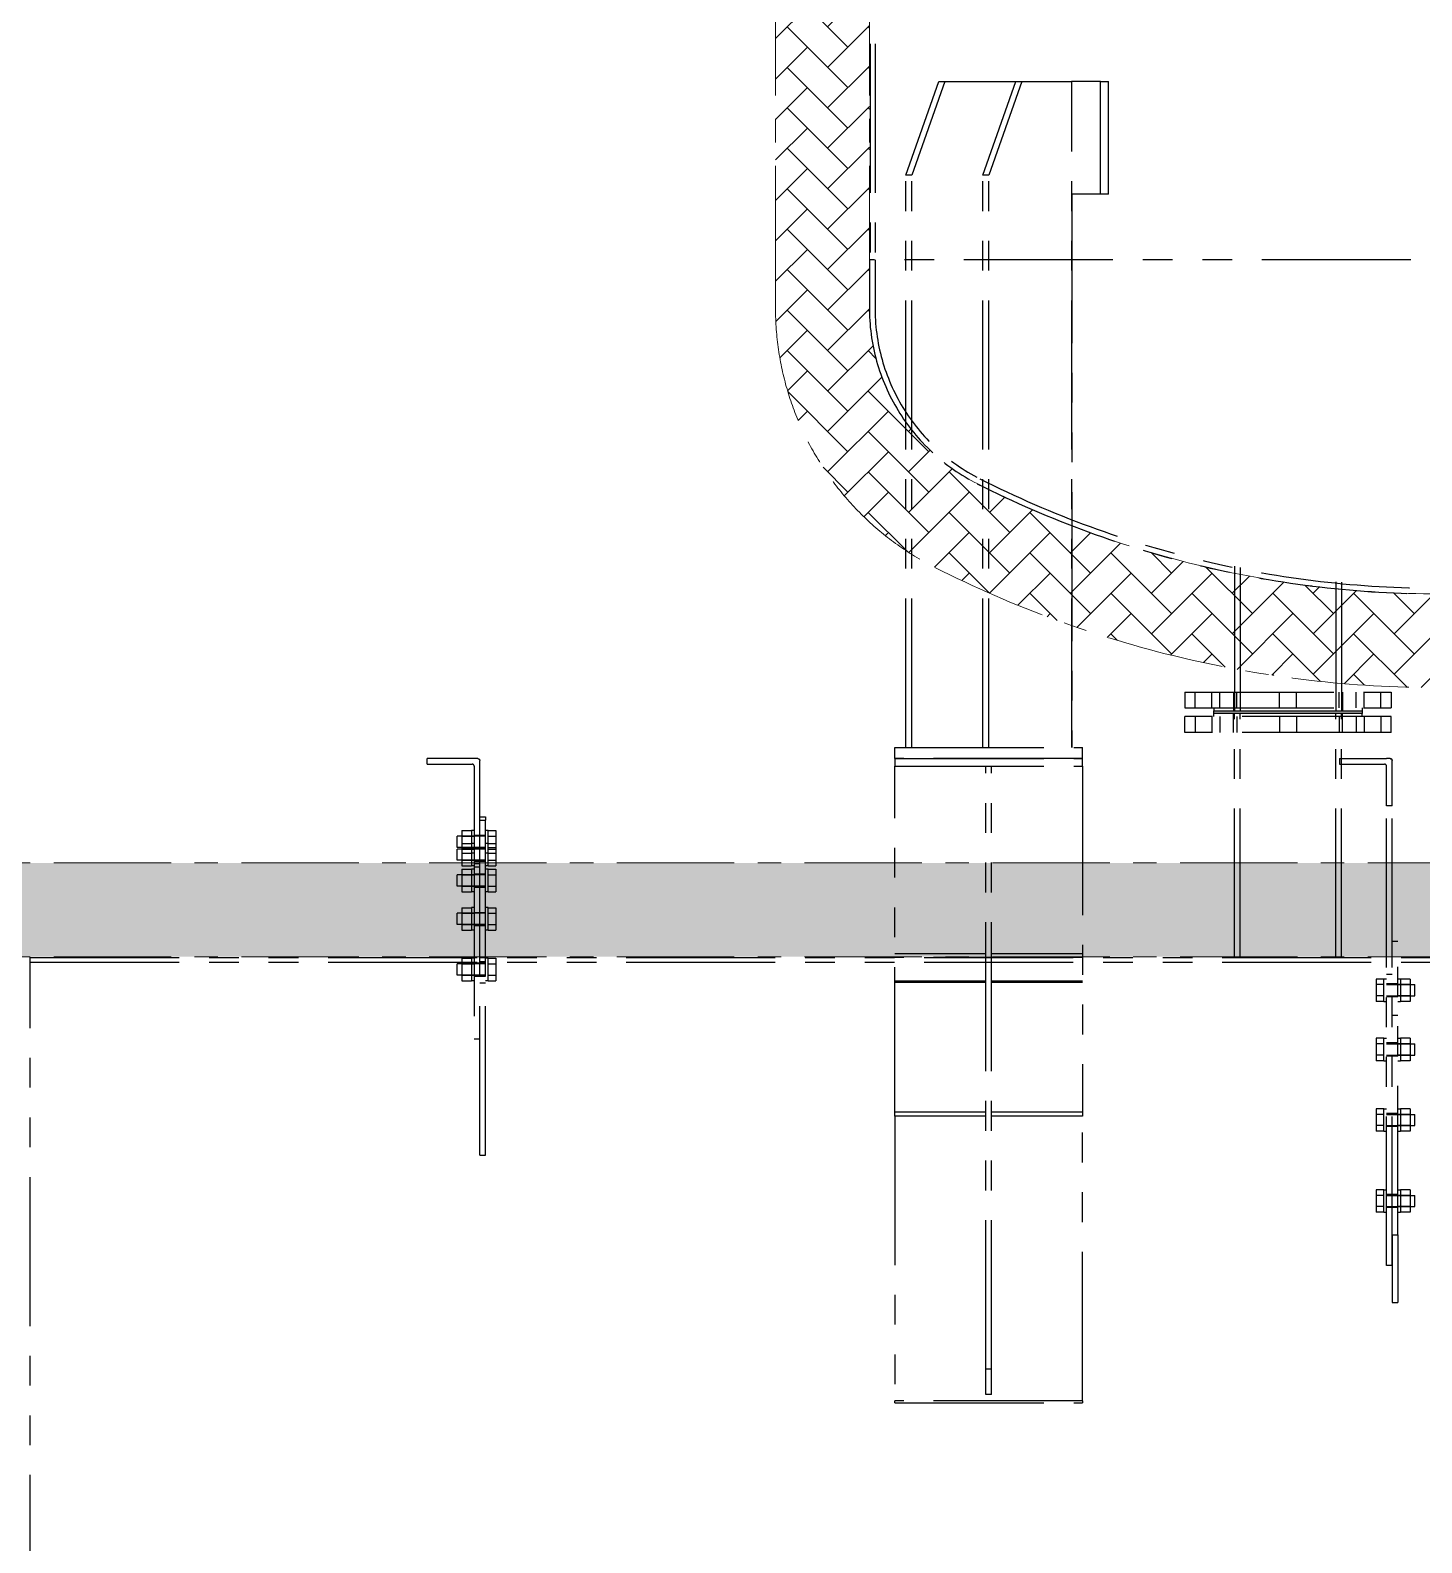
# Model space of a CAD drawing. Header units: millimetres. Extents: x -46397 to 283259, y -8690 to 23983.
# Drawn here: x -21195 to -19713, y 19642 to 21253 of the extents above; entities that cross this region are included whole.
import ezdxf
from ezdxf.enums import TextEntityAlignment as Align

# ---------------------------------------------------------------- set-up
doc = ezdxf.new("R2010")
doc.units = ezdxf.units.MM
doc.linetypes.add('CENTER', pattern=[2, 1.25, -0.25, 0.25, -0.25])
doc.linetypes.add('PHANTOM', pattern=[63.50000000000001, 31.75, -6.35, 6.35, -6.35, 6.35, -6.35])
doc.layers.add('DUONGTAM', color=1, linetype='CENTER', lineweight=0)
doc.styles.add('Tahoma', font='tahoma.ttf')
doc.styles.add('Text_nameplate', font='arial.ttf', dxfattribs={"width": 0.9, "height": 2.5})
pattern_1 = [(45, (0, 17679.12712040497), (0, 43.10522938113193), [91.44, -30.48]), (135, (21.5526, 17700.67972040497), (4.263256414560601e-15, 43.10522938113193), [91.44, -30.48])]

# ---------------------------------------------------------------- blocks, each defined once
blk = doc.blocks.new('BO-1')
at = {"linetype": 'PHANTOM', "ltscale": 5}
blk.add_hatch(color=251, dxfattribs=at).paths.add_polyline_path([(-239.0048368562129, 1249.99999999932), (-81.00000005483162, 1249.99999999932), (-81.00000005483162, 1252.997704403334), (-239.0048368562129, 1252.997704403334)])
at = {"color": 251, "linetype": 'PHANTOM', "ltscale": 5, "extrusion": (6.890185696795332e-16, 1, 0)}
for p, q in [((-605.0048368565913, 3233.614315796662), (-605.0048368565913, 1733.614315796662)), ((-600.0048368565913, 3233.614315796662), (-600.0048368565913, 1733.614315796662)), ((605.9951631434087, 1733.614315796662), (-606.0048368565913, 1733.614315796662))]:
    blk.add_line(p, q, dxfattribs=at)
at = {"color": 251, "linetype": 'PHANTOM', "ltscale": 5, "extrusion": (6.890185696795331e-16, 1, 0)}
for p, q in [((-567.2285689381242, 1823.614315796669), (-531.87322987878, 1923.614315796669)), ((-525.50926884808, 1923.614315796669), (-560.8646079074242, 1823.614315796669)), ((-531.8732298787509, 1923.614315796669), (-525.7925301717478, 1923.614315796669)), ((-525.7925301717478, 1923.614315796669), (-524.9086466952867, 1923.614315796669)), ((-524.9086466952867, 1923.614315796669), (-513.594938196271, 1923.614315796669)), ((-513.594938196271, 1923.614315796669), (-450.1321045848017, 1923.614315796669)), ((-485.204182320449, 1823.614315796669), (-449.8488432611048, 1923.614315796669)), ((-443.4848822304339, 1923.614315796669), (-478.8402212897781, 1823.614315796669)), ((-450.1321045848017, 1923.614315796669), (-443.7681435541308, 1923.614315796669)), ((-443.7681435541308, 1923.614315796669), (-390.735134965129, 1923.614315796669)), ((-359.8105971205223, 1923.614315796669), (-390.735134965129, 1923.614315796669)), ((-390.4518736414611, 1214.000000001605), (-390.4518736414611, 1923.614315796669)), ((-359.8105971205223, 1923.614315796669), (-351.2093227712612, 1923.614315796669)), ((-359.8105971205223, 1803.614315796662), (-359.8105971205223, 1923.614315796669)), ((-351.2093227712612, 1803.614315796662), (-351.2093227712612, 1923.614315796669)), ((-567.228568938066, 1214.000000001605), (-567.228568938066, 1823.614315796669)), ((-560.8646079074242, 1823.614315796669), (-567.2285689381242, 1823.614315796669)), ((-560.8646079074242, 1214.000000001605), (-560.8646079074242, 1823.614315796669)), ((-485.2041823204199, 1214.000000001605), (-485.2041823204199, 1823.614315796669)), ((-478.8402212897781, 1823.614315796669), (-485.204182320449, 1823.614315796669)), ((-478.840221289749, 1214.000000001605), (-478.840221289749, 1823.614315796669)), ((-359.8105971205223, 1803.614315796662), (-390.735134965129, 1803.614315796662)), ((-390.451873641432, 1803.614315796662), (-390.451873641432, 1214.000000001605)), ((-351.2093227712612, 1803.614315796662), (-359.8105971205223, 1803.614315796662)), ((-217.1548368562071, 1407.053529369821), (-217.1548368562071, 1272.997704403326)), ((-211.1348368562176, 1405.835713446655), (-211.1348368562176, 1252.997704403326)), ((-108.8748368562374, 1390.499066392542), (-108.8748368562374, 1252.997704403326)), ((-102.8548368562188, 1389.906137378906), (-102.8548368562188, 1272.997704403326)), ((-270.0048368562129, 1272.997704403326), (-50.00483685624204, 1272.997704403326)), ((-270.0048368562129, 1272.997704403326), (-270.0048368562129, 1255.997704403326)), ((-259.004836856242, 1255.997704403326), (-259.004836856242, 1272.997704403326)), ((-241.004836856242, 1255.997704403326), (-241.004836856242, 1272.997704403326)), ((-232.6444471630384, 1255.997704403326), (-232.6444471630384, 1272.997704403326)), ((-218.0048368562129, 1272.997704403326), (-218.0048368562129, 1252.997704403326)), ((-217.1548368562071, 1272.997704403326), (-217.1548368562071, 1252.997704403326)), ((-214.6444471630384, 1255.997704403326), (-214.6444471630384, 1272.997704403326)), ((-169.004836856242, 1255.997704403326), (-169.004836856242, 1272.997704403326)), ((-151.004836856242, 1255.997704403326), (-151.004836856242, 1272.997704403326)), ((-105.3652265494457, 1255.997704403326), (-105.3652265494457, 1272.997704403326)), ((-102.8548368562188, 1272.997704403326), (-102.8548368562188, 1252.997704403326)), ((-102.004836856242, 1272.997704403326), (-102.004836856242, 1252.997704403326)), ((-87.36522654944565, 1255.997704403326), (-87.36522654944565, 1272.997704403326)), ((-79.00483685621293, 1255.997704403326), (-79.00483685621293, 1272.997704403326)), ((-61.00483685621293, 1255.997704403326), (-61.00483685621293, 1272.997704403326)), ((-50.00483685624204, 1272.997704403326), (-50.00483685624204, 1255.997704403326)), ((-270.0048368562129, 1255.997704403326), (-50.00483685624204, 1255.997704403326)), ((-239.0048368562129, 1255.997704403326), (-239.0048368562129, 1252.997704403326)), ((-239.0048368562129, 1252.997704403326), (-81.00483685624204, 1252.997704403326)), ((-81.00483685624204, 1255.997704403326), (-81.00483685624204, 1252.997704403326)), ((-578.840221289749, 1214.000000001605), (-379.123482613446, 1214.000000001605)), ((-578.840221289749, 1202.000000001605), (-578.840221289749, 1214.000000001605)), ((-379.123482613446, 1214.000000001605), (-378.840221289749, 1214.000000001605)), ((-378.840221289749, 1202.000000001605), (-378.840221289749, 1214.000000001605)), ((-578.840221289749, 1202.000000001605), (-379.123482613446, 1202.000000001605)), ((-379.123482613446, 1202.000000001605), (-378.840221289749, 1202.000000001605))]:
    blk.add_line(p, q, dxfattribs=at)
at = {"color": 251, "linetype": 'PHANTOM', "ltscale": 5, "extrusion": (-2.220446049250313e-16, 1, 0)}
for p, q in [((-50.00000005483162, 1246.999999999321), (-270.0000000548025, 1246.999999999321)), ((-270.0000000548025, 1229.999999999321), (-270.0000000548025, 1246.999999999321)), ((-259.0000000548316, 1246.999999999321), (-259.0000000548316, 1229.999999999321)), ((-241.0000000548316, 1246.999999999321), (-241.0000000548316, 1229.999999999321)), ((-81.00000005483162, 1249.999999999321), (-239.0000000548025, 1249.999999999321)), ((-239.0000000548025, 1246.999999999321), (-239.0000000548025, 1249.999999999321)), ((-232.6396103615989, 1246.999999999321), (-232.6396103615989, 1229.999999999321)), ((-218.0000000548025, 1229.999999999321), (-218.0000000548025, 1249.999999999321)), ((-217.1500000548258, 989.9999999999613), (-217.1500000548258, 1249.999999999321)), ((-214.6396103615989, 1246.999999999321), (-214.6396103615989, 1229.999999999321)), ((-211.1300000548072, 989.9999999999613), (-211.1300000548072, 1249.999999999321)), ((-169.0000000548025, 1246.999999999321), (-169.0000000548025, 1229.999999999321)), ((-151.0000000548025, 1246.999999999321), (-151.0000000548025, 1229.999999999321)), ((-108.870000054827, 989.9999999999613), (-108.870000054827, 1249.999999999321)), ((-105.3603897480061, 1246.999999999321), (-105.3603897480061, 1229.999999999321)), ((-102.8500000548083, 989.9999999999613), (-102.8500000548083, 1249.999999999321)), ((-102.0000000548316, 1229.999999999321), (-102.0000000548316, 1249.999999999321)), ((-87.36038974800613, 1246.999999999321), (-87.36038974800613, 1229.999999999321)), ((-81.00000005483162, 1246.999999999321), (-81.00000005483162, 1249.999999999321)), ((-79.00000005480251, 1246.999999999321), (-79.00000005480251, 1229.999999999321)), ((-61.00000005480251, 1246.999999999321), (-61.00000005480251, 1229.999999999321)), ((-50.00000005483162, 1229.999999999321), (-50.00000005483162, 1246.999999999321)), ((-50.00000005483162, 1229.999999999321), (-270.0000000548025, 1229.999999999321)), ((-217.1500000548258, 989.9999999999613), (-102.8500000548083, 989.9999999999613))]:
    blk.add_line(p, q, dxfattribs=at)
at = {"color": 251, "linetype": 'PHANTOM', "ltscale": 5}
for p, q in [((-239.0048368562129, 1252.997704403334), (-81.00000005483162, 1252.997704403334)), ((-239.0048368562129, 1249.99999999932), (-239.0048368562129, 1252.997704403334)), ((-81.00000005483162, 1249.99999999932), (-239.0048368562129, 1249.99999999932)), ((-81.00000005483162, 1252.997704403334), (-81.00000005483162, 1249.99999999932))]:
    blk.add_line(p, q, dxfattribs=at)
at = {"color": 251, "linetype": 'PHANTOM', "ltscale": 5, "extrusion": (-2.288475490443933e-17, 1, 0)}
for p, q in [((-1077.034517256747, 1195.999910578276), (-1077.034517256747, 1201.999910578276)), ((-1023.034517256747, 1201.999910578276), (-1077.034517256747, 1201.999910578276)), ((-1077.034517256747, 1195.999910578276), (-1029.034517256747, 1195.999910578276)), ((-1027.034517256747, 1193.999910578276), (-1027.034517256747, 1086.278233945443)), ((-1021.034517256747, 1086.278233945443), (-1021.034517256747, 1199.999910578276)), ((-1021.034517256747, 1139.999999999963), (-1015.034517256747, 1139.999999999963)), ((-1021.034517256747, 985.9008071523408), (-1021.034517256747, 1136.441992159576)), ((-1021.034517256747, 1136.441992159576), (-1015.034517256747, 1136.441992159576)), ((-1015.034517256747, 1139.999999999963), (-1015.034517256747, 1136.441992159576)), ((-1015.034517256747, 985.9008071523408), (-1015.034517256747, 1136.441992159576)), ((-1045.256432146882, 1107.391187185534), (-1045.256432146882, 1119.391187185534)), ((-1040.034517256718, 1119.391187185534), (-1045.256432146882, 1119.391187185534)), ((-1040.034517256718, 1125.346187185535), (-1040.034517256718, 1119.368687185535)), ((-1040.034517256718, 1125.346187185535), (-1030.034517256718, 1125.346187185535)), ((-1015.034517256718, 1119.391187185534), (-1040.034517256718, 1119.391187185534)), ((-1040.034517256718, 1119.391187185535), (-1027.034517256718, 1119.391187185535)), ((-1040.034517256718, 1119.368687185535), (-1040.034517256718, 1107.413687185535)), ((-1040.034517256718, 1119.368687185535), (-1030.034517256718, 1119.368687185535)), ((-1030.034517256718, 1125.391187185534), (-1030.034517256718, 1101.391187185534)), ((-1027.034517256718, 1125.391187185535), (-1030.034517256718, 1125.391187185535)), ((-1027.034517256747, 1120.391187185534), (-1021.034517256747, 1120.391187185534)), ((-1021.034517256747, 1120.391187185534), (-1015.034517256747, 1120.391187185534)), ((-1012.034517256718, 1125.391187185535), (-1015.034517256718, 1125.391187185535)), ((-1012.034517256718, 1101.391187185535), (-1012.034517256718, 1125.391187185535)), ((-1012.034517256718, 1125.346187185535), (-1004.034517256718, 1125.346187185535)), ((-1012.034517256718, 1119.368687185535), (-1004.034517256718, 1119.368687185535)), ((-1004.034517256718, 1125.346187185535), (-1004.034517256718, 1119.368687185535)), ((-1004.034517256718, 1119.368687185535), (-1004.034517256718, 1107.413687185535)), ((-1040.034517256718, 1107.391187185534), (-1045.256432146882, 1107.391187185534)), ((-1045.256432146882, 1093.703457609801), (-1045.256432146882, 1105.703457609801)), ((-1040.034517256747, 1105.703457609801), (-1045.256432146882, 1105.703457609801)), ((-1040.034517256718, 1111.658457609801), (-1030.034517256718, 1111.658457609801)), ((-1040.034517256718, 1107.413687185535), (-1040.034517256718, 1101.436187185535)), ((-1040.034517256718, 1107.413687185535), (-1030.034517256718, 1107.413687185535)), ((-1015.034517256718, 1107.391187185534), (-1040.034517256718, 1107.391187185534)), ((-1040.034517256718, 1107.391187185535), (-1027.034517256718, 1107.391187185535)), ((-1015.034517256747, 1105.703457609801), (-1040.034517256747, 1105.703457609801)), ((-1040.034517256747, 1105.703457609802), (-1027.034517256747, 1105.703457609802)), ((-1040.034517256718, 1105.680957609802), (-1030.034517256718, 1105.680957609802)), ((-1040.034517256718, 1101.436187185534), (-1040.034517256718, 1093.725957609802)), ((-1040.034517256718, 1101.436187185535), (-1030.034517256718, 1101.436187185535)), ((-1027.034517256747, 1111.703457609802), (-1030.034517256747, 1111.703457609802)), ((-1030.034517256718, 1101.391187185533), (-1030.034517256718, 1087.703457609801)), ((-1027.034517256718, 1101.391187185535), (-1030.034517256718, 1101.391187185535)), ((-1027.034517256747, 1106.703457609801), (-1021.034517256747, 1106.703457609801)), ((-1027.034517256747, 1106.391187185532), (-1021.034517256747, 1106.391187185532)), ((-1021.034517256747, 1106.703457609801), (-1015.034517256747, 1106.703457609801)), ((-1021.034517256747, 1106.391187185532), (-1015.034517256747, 1106.391187185532)), ((-1012.034517256747, 1111.703457609802), (-1015.034517256747, 1111.703457609802)), ((-1012.034517256718, 1101.391187185535), (-1015.034517256718, 1101.391187185535)), ((-1012.034517256718, 1111.658457609801), (-1004.034517256718, 1111.658457609801)), ((-1012.034517256718, 1107.413687185535), (-1004.034517256718, 1107.413687185535)), ((-1012.034517256718, 1105.6809576098), (-1004.034517256718, 1105.6809576098)), ((-1012.034517256718, 1101.436187185535), (-1004.034517256718, 1101.436187185535)), ((-1012.034517256718, 1087.703457609795), (-1012.034517256718, 1101.391187185534)), ((-1004.034517256718, 1107.413687185535), (-1004.034517256718, 1101.436187185535)), ((-1004.034517256718, 1101.436187185534), (-1004.034517256718, 1093.7259576098)), ((-1040.034517256747, 1093.703457609801), (-1045.256432146882, 1093.703457609801)), ((-1040.034517256718, 1093.725957609803), (-1040.034517256718, 1087.748457609803)), ((-1040.034517256718, 1093.725957609803), (-1030.034517256718, 1093.725957609803)), ((-1015.034517256747, 1093.703457609801), (-1040.034517256747, 1093.703457609801)), ((-1040.034517256747, 1093.703457609802), (-1027.034517256747, 1093.703457609802)), ((-1040.034517256718, 1087.748457609803), (-1030.034517256718, 1087.748457609803)), ((-1040.034517256718, 1084.163993369586), (-1040.034517256718, 1078.186493369585)), ((-1040.034517256718, 1084.163993369586), (-1030.034517256718, 1084.163993369586)), ((-1027.034517256747, 1087.703457609802), (-1030.034517256747, 1087.703457609802)), ((-1030.034517256718, 1084.208993369586), (-1030.034517256718, 1060.208993369586)), ((-1027.034517256718, 1084.208993369587), (-1030.034517256718, 1084.208993369587)), ((-1027.034517256747, 1092.703457609799), (-1021.034517256747, 1092.703457609799)), ((-1021.034517256747, 1089.999999999963), (-1027.034517256747, 1089.999999999963)), ((-1027.034517256747, 1086.278233945443), (-1027.034517256747, 903.2559379734171)), ((-1021.034517256747, 1086.278233945443), (-1027.034517256747, 1086.278233945443)), ((-1021.034517256747, 1092.703457609799), (-1015.034517256747, 1092.703457609799)), ((-1012.034517256747, 1087.703457609802), (-1015.034517256747, 1087.703457609802)), ((-1012.034517256718, 1084.20899336959), (-1015.034517256718, 1084.20899336959)), ((-1012.034517256718, 1093.725957609802), (-1004.034517256718, 1093.725957609802)), ((-1012.034517256718, 1087.748457609802), (-1004.034517256718, 1087.748457609802)), ((-1012.034517256718, 1060.208993369589), (-1012.034517256718, 1084.208993369589)), ((-1012.034517256718, 1084.163993369589), (-1004.034517256718, 1084.163993369589)), ((-1004.034517256718, 1093.725957609802), (-1004.034517256718, 1087.748457609802)), ((-1004.034517256718, 1084.163993369589), (-1004.034517256718, 1078.186493369588)), ((-1045.256432146882, 1066.208993369587), (-1045.256432146882, 1078.208993369587)), ((-1040.034517256718, 1078.208993369587), (-1045.256432146882, 1078.208993369587)), ((-1040.034517256718, 1066.208993369587), (-1045.256432146882, 1066.208993369587)), ((-1015.034517256747, 1078.208993369587), (-1040.034517256718, 1078.208993369587)), ((-1040.034517256718, 1078.208993369587), (-1027.034517256718, 1078.208993369587)), ((-1040.034517256718, 1078.186493369587), (-1040.034517256718, 1066.231493369587)), ((-1040.034517256718, 1078.186493369587), (-1030.034517256718, 1078.186493369587)), ((-1040.034517256718, 1066.231493369587), (-1040.034517256718, 1060.253993369586)), ((-1040.034517256718, 1066.231493369587), (-1030.034517256718, 1066.231493369587)), ((-1015.034517256747, 1066.208993369587), (-1040.034517256718, 1066.208993369587)), ((-1040.034517256718, 1066.208993369587), (-1027.034517256718, 1066.208993369587)), ((-1027.034517256747, 1079.208993369587), (-1021.034517256747, 1079.208993369587)), ((-1027.034517256747, 1065.208993369586), (-1021.034517256747, 1065.208993369586)), ((-1021.034517256747, 1079.208993369587), (-1015.034517256747, 1079.208993369587)), ((-1021.034517256747, 1065.208993369586), (-1015.034517256747, 1065.208993369586)), ((-1012.034517256718, 1078.186493369588), (-1004.034517256718, 1078.186493369588)), ((-1012.034517256718, 1066.231493369588), (-1004.034517256718, 1066.231493369588)), ((-1004.034517256718, 1078.186493369588), (-1004.034517256718, 1066.231493369588)), ((-1004.034517256718, 1066.231493369588), (-1004.034517256718, 1060.253993369588)), ((-1040.034517256718, 1060.253993369586), (-1030.034517256718, 1060.253993369586)), ((-1027.034517256718, 1060.208993369587), (-1030.034517256718, 1060.208993369587)), ((-1012.034517256718, 1060.20899336959), (-1015.034517256718, 1060.20899336959)), ((-1012.034517256718, 1060.253993369589), (-1004.034517256718, 1060.253993369589)), ((-1045.256432146882, 1025.252986407213), (-1045.256432146882, 1037.252986407213)), ((-1040.034517256718, 1037.252986407213), (-1045.256432146882, 1037.252986407213)), ((-1040.034517256718, 1043.207986407211), (-1040.034517256718, 1037.23048640721)), ((-1040.034517256718, 1043.207986407211), (-1030.034517256718, 1043.207986407211)), ((-1015.034517256747, 1037.252986407213), (-1040.034517256718, 1037.252986407213)), ((-1040.034517256718, 1037.252986407212), (-1027.034517256718, 1037.252986407212)), ((-1040.034517256718, 1037.230486407212), (-1040.034517256718, 1025.275486407212)), ((-1040.034517256718, 1037.230486407212), (-1030.034517256718, 1037.230486407212)), ((-1030.034517256718, 1043.252986407211), (-1030.034517256718, 1019.252986407211)), ((-1027.034517256718, 1043.252986407212), (-1030.034517256718, 1043.252986407212)), ((-1027.034517256747, 1038.252986407211), (-1021.034517256747, 1038.252986407211)), ((-1021.034517256747, 1038.252986407211), (-1015.034517256747, 1038.252986407211)), ((-1012.034517256718, 1043.252986407212), (-1015.034517256718, 1043.252986407212)), ((-1012.034517256718, 1019.252986407211), (-1012.034517256718, 1043.252986407211)), ((-1012.034517256718, 1043.207986407211), (-1004.034517256718, 1043.207986407211)), ((-1012.034517256718, 1037.23048640721), (-1004.034517256718, 1037.23048640721)), ((-1004.034517256718, 1043.207986407211), (-1004.034517256718, 1037.23048640721)), ((-1004.034517256718, 1037.23048640721), (-1004.034517256718, 1025.27548640721)), ((-1040.034517256718, 1025.252986407213), (-1045.256432146882, 1025.252986407213)), ((-1040.034517256718, 1025.275486407212), (-1040.034517256718, 1019.297986407211)), ((-1040.034517256718, 1025.275486407212), (-1030.034517256718, 1025.275486407212)), ((-1015.034517256747, 1025.252986407213), (-1040.034517256718, 1025.252986407213)), ((-1040.034517256718, 1025.252986407212), (-1027.034517256718, 1025.252986407212)), ((-1040.034517256718, 1019.297986407211), (-1030.034517256718, 1019.297986407211)), ((-1027.034517256718, 1019.252986407212), (-1030.034517256718, 1019.252986407212)), ((-1027.034517256747, 1024.252986407209), (-1021.034517256747, 1024.252986407209)), ((-1021.034517256747, 1024.252986407209), (-1015.034517256747, 1024.252986407209)), ((-1012.034517256718, 1019.252986407212), (-1015.034517256718, 1019.252986407212)), ((-1012.034517256718, 1025.27548640721), (-1004.034517256718, 1025.27548640721)), ((-1012.034517256718, 1019.297986407211), (-1004.034517256718, 1019.297986407211)), ((-1004.034517256718, 1025.27548640721), (-1004.034517256718, 1019.297986407209)), ((-1045.256432146882, 971.3496378167342), (-1045.256432146882, 983.3496378167342)), ((-1040.034517256747, 983.3496378167342), (-1045.256432146882, 983.3496378167342)), ((-1040.034517256747, 989.3046378167323), (-1040.034517256747, 983.3271378167315)), ((-1040.034517256747, 989.3046378167323), (-1030.034517256747, 989.3046378167323)), ((-1015.034517256718, 983.3496378167342), (-1040.034517256747, 983.3496378167342)), ((-1040.034517256747, 983.3496378167324), (-1027.034517256747, 983.3496378167324)), ((-1040.034517256747, 983.3271378167333), (-1040.034517256747, 971.3721378167334)), ((-1040.034517256747, 983.3271378167333), (-1030.034517256747, 983.3271378167333)), ((-1030.034517256747, 989.3496378167324), (-1030.034517256747, 965.3496378167324)), ((-1027.034517256747, 989.3496378167324), (-1030.034517256747, 989.3496378167324)), ((-1027.034517256747, 984.3496378167333), (-1021.034517256747, 984.3496378167333)), ((-1021.034517256747, 989.9999999999632), (-1015.034517256747, 989.9999999999632)), ((-1021.034517256747, 985.9008071523408), (-1015.034517256747, 985.9008071523408)), ((-1021.034517256747, 779.6610093394597), (-1021.034517256747, 985.9008071523408)), ((-1021.034517256747, 984.3496378167333), (-1015.034517256747, 984.3496378167333)), ((-1012.034517256747, 989.349637816736), (-1015.034517256747, 989.349637816736)), ((-1015.034517256747, 779.6610093394597), (-1015.034517256747, 985.9008071523408)), ((-1012.034517256747, 965.349637816736), (-1012.034517256747, 989.349637816736)), ((-1012.034517256747, 989.304637816736), (-1004.034517256747, 989.304637816736)), ((-1012.034517256747, 983.3271378167351), (-1004.034517256747, 983.3271378167351)), ((-1004.034517256747, 989.304637816736), (-1004.034517256747, 983.3271378167351)), ((-1004.034517256747, 983.3271378167351), (-1004.034517256747, 971.3721378167352)), ((-1040.034517256747, 971.3496378167342), (-1045.256432146882, 971.3496378167342)), ((-1040.034517256747, 971.3721378167334), (-1040.034517256747, 965.3946378167325)), ((-1040.034517256747, 971.3721378167334), (-1030.034517256747, 971.3721378167334)), ((-1015.034517256718, 971.3496378167342), (-1040.034517256747, 971.3496378167342)), ((-1040.034517256747, 971.3496378167324), (-1027.034517256747, 971.3496378167324)), ((-1027.034517256747, 970.3496378167315), (-1021.034517256747, 970.3496378167315)), ((-1021.034517256747, 970.3496378167315), (-1015.034517256747, 970.3496378167315)), ((-1012.034517256747, 971.3721378167352), (-1004.034517256747, 971.3721378167352)), ((-1004.034517256747, 971.3721378167352), (-1004.034517256747, 965.3946378167343)), ((-1040.034517256747, 965.3946378167325), (-1030.034517256747, 965.3946378167325)), ((-1027.034517256747, 965.3496378167324), (-1030.034517256747, 965.3496378167324)), ((-1021.034517256747, 963.0011887242104), (-1015.034517256747, 963.0011887242104)), ((-1012.034517256747, 965.349637816736), (-1015.034517256747, 965.349637816736)), ((-1012.034517256747, 965.3946378167361), (-1004.034517256747, 965.3946378167361)), ((-1021.034517256747, 903.2559379734171), (-1027.034517256747, 903.2559379734171)), ((-1021.034517256747, 779.6610093394597), (-1015.034517256747, 779.6610093394597))]:
    blk.add_line(p, q, dxfattribs=at)
at = {"color": 251, "linetype": 'PHANTOM', "ltscale": 5, "extrusion": (2.288475490443933e-17, 1, 0)}
for p, q in [((-378.840221289749, 1202.000000001605), (-578.840221289749, 1202.000000001605)), ((-578.840221289749, 1202.000000001605), (-578.840221289749, 1194.000000001605)), ((-578.840221289749, 1194.000000001605), (-378.840221289749, 1194.000000001605)), ((-578.840221289749, 821.2405250603301), (-578.840221289749, 1194.000000001605)), ((-481.8402212897199, 551.4972042476043), (-481.8402212897199, 1194.000000001605)), ((-475.8402212897199, 551.4972042476043), (-475.8402212897199, 1194.000000001605)), ((-378.840221289749, 1194.000000001605), (-378.840221289749, 1202.000000001605)), ((-378.840221289749, 1194.000000001605), (-378.840221289749, 821.2405250603374)), ((-104.9999523742881, 1201.999910653458), (-104.9999523742881, 1195.999910653458)), ((-104.9999523742881, 1201.999910653458), (-55.01995239855023, 1201.999910653458)), ((-104.9999523742881, 1195.999910653458), (-57.01995239855023, 1195.999910653458)), ((-55.01995239855023, 1201.997144131007), (-55.01995239855023, 1201.999910653458)), ((-51.01995239855023, 1201.999910653458), (-55.01995239855023, 1201.999910653458)), ((-51.01995239855023, 1201.997144131007), (-55.01995239855023, 1201.997144131007)), ((-55.01995239855023, 1151.798377724947), (-55.01995239855023, 1193.999910653458)), ((-49.01995239855023, 1199.997144130991), (-49.01995239855023, 1199.999920590228)), ((-49.01995239855023, 1151.798377724947), (-49.01995239855023, 1199.997144130991)), ((-55.01995239855023, 661.9062382204625), (-55.01995239855023, 1151.798377724947)), ((-49.01995239855023, 1151.798377724947), (-55.01995239855023, 1151.798377724947)), ((-49.01995239855023, 661.9062382204625), (-49.01995239855023, 1151.798377724947)), ((-49.01995239855023, 1007.546025271839), (-43.01995239855023, 1007.546025271839)), ((-43.01995239855023, 694.5693119278608), (-43.01995239855023, 1007.546025271839)), ((-1500.000000054977, -989.9999999991292), (-1500.000000054977, 989.9999999999613)), ((-1500.000000054977, 989.9999999999613), (-5.49189280718565e-08, 989.9999999999613)), ((-1500.000000054977, 984.9999999999613), (-5.49189280718565e-08, 984.9999999999613)), ((-481.8402212897199, 993.9954728281268), (-578.840221289749, 993.9954728281414)), ((-378.840221289749, 990.0000000014084), (-578.840221289749, 990.0000000014084)), ((-378.840221289749, 993.9954728281195), (-475.8402212897199, 993.9954728281268)), ((-66.01995239855023, 967.1993551811197), (-66.01995239855023, 961.2218551811188)), ((-58.01995239855023, 967.1993551811197), (-66.01995239855023, 967.1993551811197)), ((-58.01995239855023, 943.2443551811216), (-58.01995239855023, 967.2443551811216)), ((-58.01995239855023, 967.2443551811216), (-55.01995239855023, 967.2443551811216)), ((-49.01995239855023, 971.9954025886414), (-55.01995239855023, 971.9954025886414)), ((-43.01995239855023, 967.244355181118), (-40.01995239855023, 967.244355181118)), ((-40.01995239855023, 967.244355181118), (-40.01995239855023, 943.244355181118)), ((-30.01995239855023, 967.1993551811161), (-40.01995239855023, 967.1993551811161)), ((-30.01995239855023, 967.1993551811161), (-30.01995239855023, 961.2218551811152)), ((-481.8402212897199, 965.0125210660449), (-578.840221289749, 965.0125210660522)), ((-481.8402212897199, 963.51106232336), (-578.8402212897199, 963.5110623233672)), ((-378.840221289749, 965.0125210660376), (-475.8402212897199, 965.0125210660449)), ((-378.840221289749, 963.5110623233509), (-475.8402212897199, 963.51106232336)), ((-66.01995239855023, 961.2218551811188), (-66.01995239855023, 949.2668551811171)), ((-58.01995239855023, 961.2218551811188), (-66.01995239855023, 961.2218551811188)), ((-49.01995239855023, 962.2443551811207), (-55.01995239855023, 962.2443551811207)), ((-55.01995239855023, 961.2443551811207), (-30.01995239855023, 961.2443551811207)), ((-43.01995239855023, 962.2443551811207), (-49.01995239855023, 962.2443551811207)), ((-30.01995239855023, 961.244355181118), (-43.01995239855023, 961.244355181118)), ((-30.01995239855023, 961.2218551811152), (-40.01995239855023, 961.2218551811152)), ((-30.01995239855023, 961.2443551811207), (-25.01995239855023, 961.2443551811207)), ((-30.01995239855023, 961.2218551811152), (-30.01995239855023, 949.2668551811134)), ((-25.01995239855023, 949.2443551811207), (-25.01995239855023, 961.2443551811207)), ((-66.01995239855023, 949.2668551811207), (-66.01995239855023, 943.2893551811198)), ((-58.01995239855023, 949.2668551811207), (-66.01995239855023, 949.2668551811207)), ((-58.01995239855023, 943.2893551811198), (-66.01995239855023, 943.2893551811198)), ((-58.01995239855023, 943.2443551811216), (-55.01995239855023, 943.2443551811216)), ((-55.01995239855023, 949.2443551811207), (-30.01995239855023, 949.2443551811207)), ((-49.01995239855023, 948.2443551811207), (-55.01995239855023, 948.2443551811207)), ((-43.01995239855023, 948.2443551811207), (-49.01995239855023, 948.2443551811207)), ((-30.01995239855023, 949.244355181118), (-43.01995239855023, 949.244355181118)), ((-43.01995239855023, 943.244355181118), (-40.01995239855023, 943.244355181118)), ((-30.01995239855023, 949.2668551811171), (-40.01995239855023, 949.2668551811171)), ((-30.01995239855023, 943.2893551811162), (-40.01995239855023, 943.2893551811162)), ((-30.01995239855023, 949.2668551811171), (-30.01995239855023, 943.2893551811162)), ((-30.01995239855023, 949.2443551811207), (-25.01995239855023, 949.2443551811207)), ((-49.01995239855023, 928.5931150397796), (-43.01995239855023, 928.5931150397796)), ((-66.01995239855023, 904.1016688189143), (-66.01995239855023, 898.1241688189134)), ((-58.01995239855023, 904.1016688189143), (-66.01995239855023, 904.1016688189143)), ((-58.01995239855023, 880.1466688189162), (-58.01995239855023, 904.1466688189162)), ((-58.01995239855023, 904.1466688189162), (-55.01995239855023, 904.1466688189162)), ((-43.01995239855023, 904.1466688189125), (-40.01995239855023, 904.1466688189125)), ((-40.01995239855023, 904.1466688189125), (-40.01995239855023, 880.1466688189125)), ((-30.01995239855023, 904.1016688189106), (-40.01995239855023, 904.1016688189106)), ((-30.01995239855023, 904.1016688189106), (-30.01995239855023, 898.1241688189098)), ((-66.01995239855023, 898.1241688189134), (-66.01995239855023, 886.1691688189117)), ((-58.01995239855023, 898.1241688189134), (-66.01995239855023, 898.1241688189134)), ((-49.01995239855023, 899.1466688189134), (-55.01995239855023, 899.1466688189134)), ((-55.01995239855023, 898.1466688189134), (-30.01995239855023, 898.1466688189134)), ((-43.01995239855023, 899.1466688189134), (-49.01995239855023, 899.1466688189134)), ((-30.01995239855023, 898.1466688189125), (-43.01995239855023, 898.1466688189125)), ((-30.01995239855023, 898.1241688189098), (-40.01995239855023, 898.1241688189098)), ((-30.01995239855023, 898.1466688189134), (-25.01995239855023, 898.1466688189134)), ((-30.01995239855023, 898.1241688189098), (-30.01995239855023, 886.169168818908)), ((-25.01995239855023, 886.1466688189134), (-25.01995239855023, 898.1466688189134)), ((-66.01995239855023, 886.1691688189153), (-66.01995239855023, 880.1916688189144)), ((-58.01995239855023, 886.1691688189153), (-66.01995239855023, 886.1691688189153)), ((-58.01995239855023, 880.1916688189144), (-66.01995239855023, 880.1916688189144)), ((-58.01995239855023, 880.1466688189162), (-55.01995239855023, 880.1466688189162)), ((-55.01995239855023, 886.1466688189134), (-30.01995239855023, 886.1466688189134)), ((-49.01995239855023, 885.1466688189134), (-55.01995239855023, 885.1466688189134)), ((-43.01995239855023, 885.1466688189134), (-49.01995239855023, 885.1466688189134)), ((-30.01995239855023, 886.1466688189125), (-43.01995239855023, 886.1466688189125)), ((-43.01995239855023, 880.1466688189125), (-40.01995239855023, 880.1466688189125)), ((-30.01995239855023, 886.1691688189117), (-40.01995239855023, 886.1691688189117)), ((-30.01995239855023, 880.1916688189108), (-40.01995239855023, 880.1916688189108)), ((-30.01995239855023, 886.1691688189117), (-30.01995239855023, 880.1916688189108)), ((-30.01995239855023, 886.1466688189134), (-25.01995239855023, 886.1466688189134)), ((-481.8402212897199, 825.299945475334), (-578.8402212897199, 825.2999454753412)), ((-378.840221289749, 825.299945475324), (-475.8402212897199, 825.299945475334)), ((-66.01995239855023, 828.921639610106), (-66.01995239855023, 822.9441396101051)), ((-58.01995239855023, 828.921639610106), (-66.01995239855023, 828.921639610106)), ((-66.01995239855023, 822.9441396101051), (-66.01995239855023, 810.9891396101034)), ((-58.01995239855023, 822.9441396101051), (-66.01995239855023, 822.9441396101051)), ((-58.01995239855023, 804.9666396101079), (-58.01995239855023, 828.9666396101079)), ((-58.01995239855023, 828.9666396101079), (-55.01995239855023, 828.9666396101079)), ((-49.01995239855023, 823.9666396101079), (-55.01995239855023, 823.9666396101079)), ((-55.01995239855023, 822.9666396101079), (-30.01995239855023, 822.9666396101079)), ((-43.01995239855023, 823.9666396101079), (-49.01995239855023, 823.9666396101079)), ((-43.01995239855023, 828.9666396101043), (-40.01995239855023, 828.9666396101043)), ((-30.01995239855023, 822.9666396101043), (-43.01995239855023, 822.9666396101043)), ((-40.01995239855023, 828.9666396101043), (-40.01995239855023, 804.9666396101043)), ((-30.01995239855023, 828.9216396101024), (-40.01995239855023, 828.9216396101024)), ((-30.01995239855023, 822.9441396101015), (-40.01995239855023, 822.9441396101015)), ((-30.01995239855023, 828.9216396101024), (-30.01995239855023, 822.9441396101015)), ((-30.01995239855023, 822.9666396101079), (-25.01995239855023, 822.9666396101079)), ((-30.01995239855023, 822.9441396101015), (-30.01995239855023, 810.9891396100998)), ((-25.01995239855023, 810.9666396101079), (-25.01995239855023, 822.9666396101079)), ((-578.840221289749, 821.2405250603301), (-578.840221289749, 517.7679907063034)), ((-481.8402212897199, 821.2405250605266), (-578.8402212897199, 821.2405250605339)), ((-378.8402212897199, 821.2405250605193), (-475.8402212897199, 821.2405250605266)), ((-378.840221289749, 517.7679907063034), (-378.840221289749, 821.2405250603374)), ((-66.01995239855023, 810.989139610107), (-66.01995239855023, 805.0116396101062)), ((-58.01995239855023, 810.989139610107), (-66.01995239855023, 810.989139610107)), ((-55.01995239855023, 810.9666396101079), (-30.01995239855023, 810.9666396101079)), ((-49.01995239855023, 809.9666396101079), (-55.01995239855023, 809.9666396101079)), ((-43.01995239855023, 809.9666396101079), (-49.01995239855023, 809.9666396101079)), ((-30.01995239855023, 810.9666396101043), (-43.01995239855023, 810.9666396101043)), ((-30.01995239855023, 810.9891396101034), (-40.01995239855023, 810.9891396101034)), ((-30.01995239855023, 810.9891396101034), (-30.01995239855023, 805.0116396101025)), ((-30.01995239855023, 810.9666396101079), (-25.01995239855023, 810.9666396101079)), ((-58.01995239855023, 805.0116396101062), (-66.01995239855023, 805.0116396101062)), ((-58.01995239855023, 804.9666396101079), (-55.01995239855023, 804.9666396101079)), ((-43.01995239855023, 804.9666396101043), (-40.01995239855023, 804.9666396101043)), ((-30.01995239855023, 805.0116396101025), (-40.01995239855023, 805.0116396101025)), ((-66.01995239855023, 742.6746185470752), (-66.01995239855023, 736.6971185470743)), ((-58.01995239855023, 742.6746185470752), (-66.01995239855023, 742.6746185470752)), ((-58.01995239855023, 718.7196185470771), (-58.01995239855023, 742.7196185470771)), ((-58.01995239855023, 742.7196185470771), (-55.01995239855023, 742.7196185470771)), ((-43.01995239855023, 742.7196185470734), (-40.01995239855023, 742.7196185470734)), ((-40.01995239855023, 742.7196185470734), (-40.01995239855023, 718.7196185470734)), ((-30.01995239855023, 742.6746185470715), (-40.01995239855023, 742.6746185470715)), ((-30.01995239855023, 742.6746185470715), (-30.01995239855023, 736.6971185470707)), ((-66.01995239855023, 736.6971185470743), (-66.01995239855023, 724.7421185470726)), ((-58.01995239855023, 736.6971185470743), (-66.01995239855023, 736.6971185470743)), ((-49.01995239855023, 737.719618547078), (-55.01995239855023, 737.719618547078)), ((-55.01995239855023, 736.719618547078), (-30.01995239855023, 736.719618547078)), ((-43.01995239855023, 737.719618547078), (-49.01995239855023, 737.719618547078)), ((-30.01995239855023, 736.7196185470734), (-43.01995239855023, 736.7196185470734)), ((-30.01995239855023, 736.6971185470707), (-40.01995239855023, 736.6971185470707)), ((-30.01995239855023, 736.719618547078), (-25.01995239855023, 736.719618547078)), ((-30.01995239855023, 736.6971185470707), (-30.01995239855023, 724.7421185470689)), ((-25.01995239855023, 724.719618547078), (-25.01995239855023, 736.719618547078)), ((-66.01995239855023, 724.7421185470762), (-66.01995239855023, 718.7646185470753)), ((-58.01995239855023, 724.7421185470762), (-66.01995239855023, 724.7421185470762)), ((-58.01995239855023, 718.7646185470753), (-66.01995239855023, 718.7646185470753)), ((-58.01995239855023, 718.7196185470771), (-55.01995239855023, 718.7196185470771)), ((-55.01995239855023, 724.719618547078), (-30.01995239855023, 724.719618547078)), ((-49.01995239855023, 723.719618547078), (-55.01995239855023, 723.719618547078)), ((-43.01995239855023, 723.719618547078), (-49.01995239855023, 723.719618547078)), ((-30.01995239855023, 724.7196185470734), (-43.01995239855023, 724.7196185470734)), ((-43.01995239855023, 718.7196185470734), (-40.01995239855023, 718.7196185470734)), ((-30.01995239855023, 724.7421185470726), (-40.01995239855023, 724.7421185470726)), ((-30.01995239855023, 718.7646185470717), (-40.01995239855023, 718.7646185470717)), ((-30.01995239855023, 724.7421185470726), (-30.01995239855023, 718.7646185470717)), ((-30.01995239855023, 724.719618547078), (-25.01995239855023, 724.719618547078)), ((-49.01995239855023, 694.5693119278608), (-49.01995239855023, 622.709088474991)), ((-49.01995239855023, 694.5693119278608), (-43.01995239855023, 694.5693119278608)), ((-43.01995239855023, 694.5693119278608), (-43.01995239855023, 622.709088474991)), ((-49.01995239855023, 661.9062382204625), (-55.01995239855023, 661.9062382204625)), ((-49.01995239855023, 622.7090884749246), (-43.01995239855023, 622.7090884749246)), ((-481.8402212897199, 524.4258924317442), (-481.8402212897199, 551.4972042476043)), ((-475.8402212897199, 551.4972042476043), (-481.8402212897199, 551.4972042476043)), ((-475.8402212897199, 524.4258924317442), (-475.8402212897199, 551.4972042476043)), ((-578.840221289749, 515.6844173033282), (-578.840221289749, 517.7679907063034)), ((-378.840221289749, 517.7679907063034), (-578.840221289749, 517.7679907063034)), ((-475.8402212897199, 524.4258924317442), (-481.8402212897199, 524.4258924317442)), ((-378.840221289749, 517.7679907063034), (-378.840221289749, 515.6844173033282)), ((-578.840221289749, 515.6844173033282), (-378.840221289749, 515.6844173033282))]:
    blk.add_line(p, q, dxfattribs=at)
at = {"color": 251, "linetype": 'PHANTOM', "ltscale": 5}
blk.add_lwpolyline([(-606.0048368565913, 1733.614315796691), (-606.0048368565913, 1683.621343204974, 0.2844896771697005), (-491.0387792751862, 1494.950575863932, 0.2389866582865144), (491.0289740316439, 1494.950509185659, 0.2844896771696986), (605.9951631434014, 1683.621343204916), (605.9951631434087, 1733.614315796633)], format="xyb", close=True, dxfattribs=at)
blk.add_lwpolyline([(-600.0048368565913, 1733.614315796691), (-600.0048368565913, 1683.599979615818, 0.2845175878861647), (-488.3257537620484, 1500.302163718491, 0.2389866582865143), (488.3160800488367, 1500.302163718432, 0.284517587886162), (599.9951631434014, 1683.59997961576), (599.9951631434087, 1733.614315796633)], format="xyb", dxfattribs=at)
for centre, radius, start in [((-1029.034517256747, 1193.999910578276), 1.999999999999998, 7.016709298534877e-15), ((-57.01995239855023, 1193.999910653458), 1.999999999999979, 0)]:
    blk.add_arc(centre, radius, start, 90, dxfattribs=at)
at = {"color": 251, "linetype": 'PHANTOM', "ltscale": 5, "extrusion": (0, 0, -1)}
blk.add_arc((1023.034517256747, 1199.999910578276), 2, 90, 180, dxfattribs=at)
at = {"color": 251, "linetype": 'PHANTOM', "ltscale": 5}
blk.add_ellipse((-51.01995239855023, 1199.999920590228), major_axis=(-2, -9.868458018159949e-16), ratio=0.9999950316151893, start_param=-3.141592653589794, end_param=-1.570796326794899, dxfattribs=at)
at = {"color": 251, "linetype": 'PHANTOM', "ltscale": 5, "extrusion": (0, 0, -1)}
blk.add_ellipse((-51.01995239855023, 1199.997144130991), major_axis=(-7.933517675088946e-14, 2.00000000001562), ratio=0.99999999999219, start_param=4.057865155004947e-14, end_param=1.570796326794937, dxfattribs=at)
at = {"color": 251, "linetype": 'PHANTOM', "ltscale": 5, "style": 'Text_nameplate', "width": 0.9, "flags": 2}
blk.add_attdef('SPEC.', text='', height=2.5, dxfattribs=at).set_placement((282.5000000000291, 89.66567553442064), align=Align.MIDDLE_CENTER)
at = {"color": 251, "linetype": 'PHANTOM', "ltscale": 5, "style": 'Tahoma'}
for tag, height, p in [('PROJECT_CODE', 2.4, (245.0000000000291, 77.98846827837906)), ('SERIAL_NO.', 2.608695652173889, (245.0000000000291, 69.45190202651929)), ('MAX_WORKING_PRESS', 2.608695652173889, (320.0000000000291, 69.45190202651929)), ('DESIGN_PRESSURE', 2.608695652173889, (320.0000000000291, 77.98846827837906)), ('VOLUME', 2.608695652173889, (245.0000000000291, 52.37876952282886)), ('YEAR', 2.608695652173889, (245.0000000000291, 60.91533577467408)), ('MAX_WORKING_TEMP.', 2.608695652173889, (320.0000000000291, 52.37876952281431)), ('TEST_PRES.', 2.608695652173889, (320.0000000000291, 60.91533577465952))]:
    blk.add_attdef(tag, text='', height=height, dxfattribs=at).set_placement(p, align=Align.MIDDLE_CENTER)

msp = doc.modelspace()

# ---------------------------------------------------------------- hatches: boundary and pattern name
h = msp.add_hatch()
h.set_pattern_fill('AR-HBONE', color=1, scale=0.3)
h.set_pattern_definition(pattern_1)
edge = h.paths.add_edge_path()
edge.add_arc((-19299.05606477111, 22560.37288761491), 309.8672226549789, 359.6666515237143, 423.1169667415333)
edge.add_arc((-19695.19408655007, 21778.90774756362), 1186.002541664147, 63.11830001360106, 116.8815903985129)
edge.add_arc((-20091.33023851653, 22560.37174654707), 309.8690858305676, 116.8828267875244, 180.3331384111498)
edge.add_line((-20401.19408651965, 22558.57006561779), (-20401.19408651965, 20959.22245634792))
edge.add_arc((-20091.33222788578, 20957.41956146023), 309.8671035557227, 179.6666349876761, 243.1169466113307)
edge.add_arc((-19695.19408648423, 21738.88479823811), 1186.002562924214, 243.1182917126435, 296.881582097546)
edge.add_arc((-19299.05803664465, 20957.42083763357), 309.8691874968335, 296.8828086502086, 360.333123868043)
edge.add_line((-18989.19408651968, 20959.22244050273), (-18989.19408651968, 22558.570081463))
edge = h.paths.add_edge_path(flags=16)
edge.add_arc((-20091.33222788578, 20957.41956146023), 209.8671035557354, 179.5949246077561, 243.11694661132822, ccw=False)
edge.add_line((-20301.19408651965, 20958.9032883912), (-20301.19408651965, 22558.88923357452))
edge.add_arc((-20091.33222788581, 22560.37296050551), 209.8671035556937, 116.8830533886665, 180.4050753922479, ccw=False)
edge.add_arc((-19695.19408651761, 21778.91043409138), 1086.000145450191, 63.11835869768947, 116.8816490825956, ccw=False)
edge.add_arc((-19299.05606477102, 22560.37288761493), 209.8672226548896, -0.40505526202201736, 63.11696674154541, ccw=False)
edge.add_line((-19089.19408651968, 22558.88923357458), (-19089.19408651968, 20958.90328839114))
edge.add_arc((-19299.05606477102, 20957.41963435079), 209.867222654892, -63.11696674154541, 0.4050552620219037, ccw=False)
edge.add_arc((-19695.19408651761, 21738.88208787435), 1086.000145450205, 243.1183509174047, 296.8816413023102, ccw=False)
h = msp.add_hatch()
h.set_pattern_fill('AR-HBONE', color=1, scale=0.3)
h.set_pattern_definition(pattern_1)
h.paths.add_polyline_path([(-22745.18925159708, 20366.21459204143, 0.282615257802696), (-23138.46771736461, 20124.62555100623, 0.238930836917872), (-23138.46771736461, 18425.80363307797, 0.2826152578026939), (-22745.18925159708, 18184.21459204277), (-16645.18925170595, 18184.21459204277, 0.2826152578027075), (-16251.91078593842, 18425.80363307798, 0.2389308369178754), (-16251.9107859385, 20124.62555100627, 0.2826152578026792), (-16645.18925170601, 20366.21459204143)])
h.paths.add_polyline_path([(-16645.189251706, 20266.21459204143, -0.2826152578026787), (-16341.10980289646, 20079.42007154046, -0.2389308369178744), (-16341.10980289636, 18471.0091125438, -0.2826152578027087), (-16645.18925170596, 18284.21459204277), (-22745.18925159706, 18284.21459204277, -0.282615257802694), (-23049.26870040663, 18471.00911254377, -0.2389308369178728), (-23049.26870040663, 20079.42007154043, -0.2826152578026953), (-22745.18925159706, 20266.21459204143)], flags=16)

# ---------------------------------------------------------------- linework, layer by layer
at = {"layer": 'DUONGTAM', "color": 5, "lineweight": 0, "ltscale": 100, "elevation": -1.499105149169903}
msp.add_lwpolyline([(-20401.19408651965, 22508.89626098292), (-20401.19408651965, 21008.89626098292), (-20401.19408651965, 20959.22245634792, 0.2841514876964523), (-20231.44512082386, 20681.03939014084, 0.2389866582865132), (-19158.9453819739, 20681.03820908927, 0.2841515046453008), (-18989.19408651968, 20959.22244050273), (-18989.19408651965, 21008.8962609828), (-18989.19408651965, 22508.89626098286), (-18989.19408651968, 22558.570081463, 0.2841515046452913), (-19158.94321508281, 22836.75321438966, 0.2389866582865132), (-20231.44293470765, 22836.75424005838, 0.284151487696457), (-20401.19408651965, 22558.57006561779)], format="xyb", close=True, dxfattribs=at)
msp.add_lwpolyline([(-20301.19408651965, 22508.89626098292), (-20301.19408651965, 21008.89626098292), (-20301.19408651965, 20958.9032883912, 0.2844896771697005), (-20186.22802893826, 20770.23252105016, 0.2389866582865144), (-19204.16027563144, 20770.23245437189, 0.2844896771696986), (-19089.19408651968, 20958.90328839114), (-19089.19408651965, 21008.89626098286), (-19089.19408651965, 22508.89626098286), (-19089.19408651968, 22558.88923357458, 0.2844896771696986), (-19204.16027563144, 22747.56006759383, 0.2389866582865144), (-20186.22802893826, 22747.56000091556, 0.2844896771697005), (-20301.19408651965, 22558.88923357452), (-20301.19408651965, 22508.8962609828)], format="xyb", dxfattribs=at)
at = {"layer": 'DUONGTAM', "color": 5, "lineweight": 0, "ltscale": 100}
for points in [[(-16251.9107859385, 20124.62555100625, 0.2826152578026875), (-16645.189251706, 20366.21459204143), (-22745.18925159707, 20366.21459204143, 0.2826152578026899), (-23138.46771736461, 20124.62555100625, 0.2389308369178759), (-23138.46771736461, 18425.80363307796, 0.2826152578026949), (-22745.18925159707, 18184.21459204277), (-16645.189251706, 18184.21459204277, 0.2826152578027083), (-16251.91078593844, 18425.80363307794, 0.2389308369178802)], [(-16341.10980289645, 20079.42007154044, 0.282615257802695), (-16645.189251706, 20266.21459204143), (-22745.18925159707, 20266.21459204143, 0.2826152578026758), (-23049.26870040662, 20079.42007154044, 0.2389308369178759), (-23049.26870040662, 18471.00911254376, 0.2826152578026813), (-22745.18925159707, 18284.21459204277), (-16645.189251706, 18284.21459204277, 0.2826152578027004), (-16341.10980289639, 18471.00911254375, 0.2389308369178805)]]:
    msp.add_lwpolyline(points, format="xyb", close=True, dxfattribs=at)

# ---------------------------------------------------------------- block references
msp.add_blockref('BO-1', (-19695.18925159672, 19275.21459204168, -1.499105149169903))

doc.saveas('drawing.dxf')
